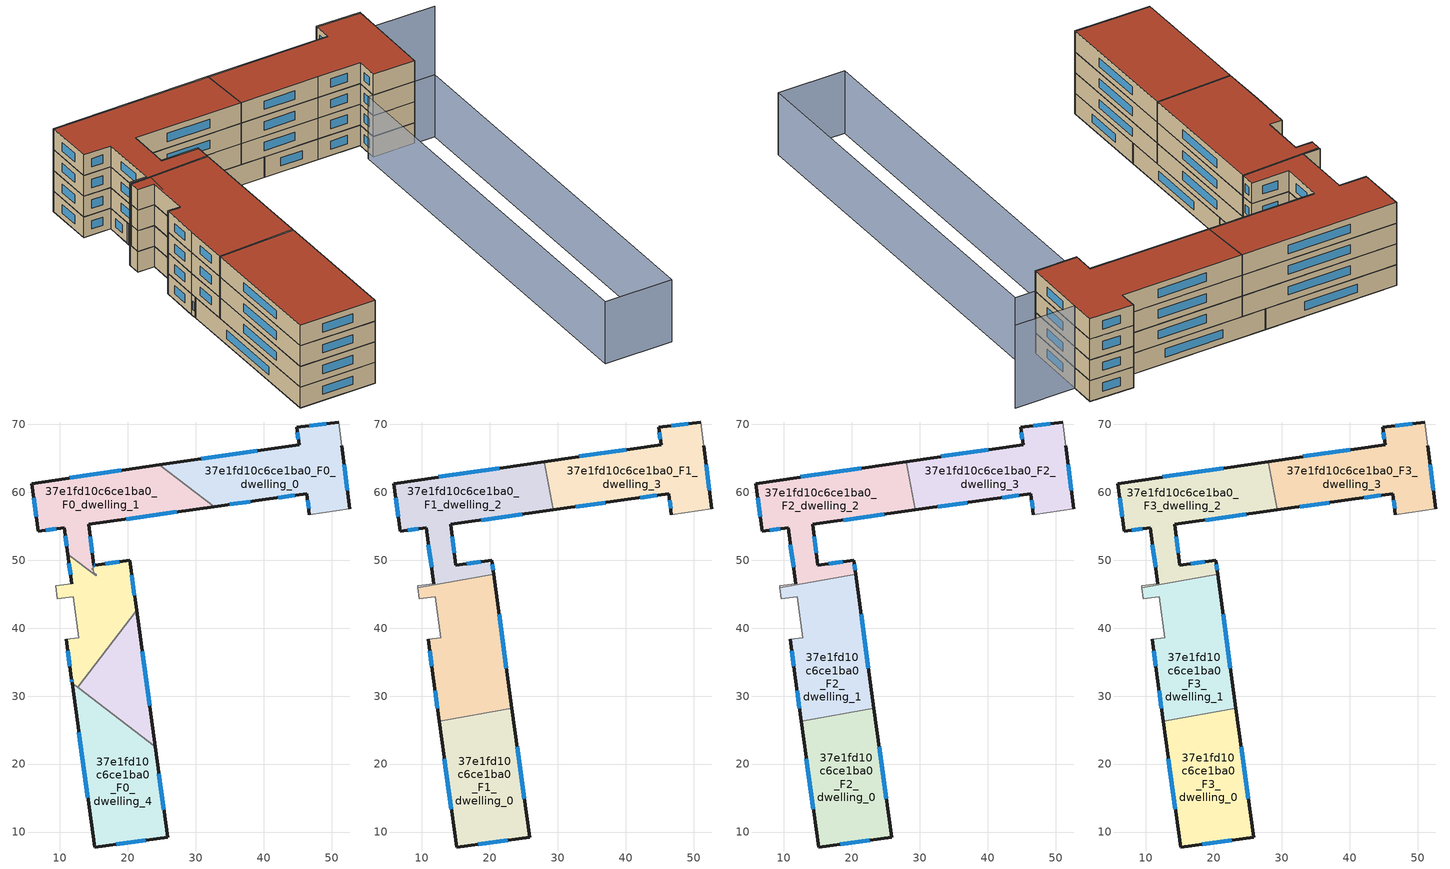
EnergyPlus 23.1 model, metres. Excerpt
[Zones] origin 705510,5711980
37e1fd10c6ce1ba0_F0_dwelling_0
 floor ground (EU_floor_Construction): 52.68,57.52 51.52,66.82 51.06,70.32 44.87,69.58 45.23,67.01 24.67,64.01 32.73,57.87 40.32,58.94 46.35,59.76 46.74,56.69 z0
 wall outside (EU_wall_Construction): 51.52,66.82 52.68,57.52 / 46.74,56.69 46.35,59.76 40.32,58.94 32.73,57.87 / 24.67,64.01 45.23,67.01 44.87,69.58 51.06,70.32 z0:3
 wall adiabatic (EU_wall_Construction): 52.68,57.52 46.74,56.69 / 51.06,70.32 51.52,66.82 z0:3
 wall to 37e1fd10c6ce1ba0_F0_dwelling_1 (EU_wall_Construction): 32.73,57.87 24.67,64.01 z0:3
 window (EU_Window_Construction): 51.87,64.04 52.33,60.31 / 46.62,57.61 46.46,58.84 / 44.54,59.51 42.13,59.18 / 38.05,58.62 35,58.19 / 30.83,64.91 39.08,66.11 / 45.12,67.78 44.98,68.81 / 46.72,69.8 49.21,70.1 z0.9:2.1
37e1fd10c6ce1ba0_F0_dwelling_1
 floor ground (EU_floor_Construction): 32.73,57.87 24.67,64.01 5.88,61.27 6.81,54.26 10.66,54.76 11.19,50.88 15.38,47.68 15.35,47.88 15.02,48.14 14.96,48.56 14.7,48.76 14.93,48.79 14.89,49.09 15.19,49.13 15.17,49.28 15.02,49.26 14.24,55.25 z0
 wall outside (EU_wall_Construction): 32.73,57.87 14.24,55.25 15.02,49.26 15.17,49.28 / 11.19,50.88 10.66,54.76 6.81,54.26 5.88,61.27 24.67,64.01 z0:3
 wall to 37e1fd10c6ce1ba0_F0_dwelling_3 (EU_wall_Construction): 15.17,49.28 15.19,49.13 14.89,49.09 14.93,48.79 14.7,48.76 14.96,48.56 15.02,48.14 15.35,47.88 15.38,47.68 11.19,50.88 z0:3
 window (EU_Window_Construction): 6.53,56.36 6.16,59.17 / 11.51,62.09 19.05,63.19 / 27.2,57.08 19.77,56.04 / 14.47,53.46 14.79,51.05 / 15.07,49.27 15.13,49.27 / 11.03,52.04 10.82,53.6 / 9.51,54.61 7.96,54.41 z0.9:2.1
37e1fd10c6ce1ba0_F0_dwelling_2
 floor ground (EU_floor_Construction): 24.04,22.59 21.3,42.63 12.64,31.28 z0
 wall outside (EU_wall_Construction): 21.3,42.63 24.04,22.59 z0:3
 wall to 37e1fd10c6ce1ba0_F0_dwelling_3 (EU_wall_Construction): 12.64,31.28 21.3,42.63 z0:3
 wall to 37e1fd10c6ce1ba0_F0_dwelling_4 (EU_wall_Construction): 24.04,22.59 12.64,31.28 z0:3
 window (EU_Window_Construction): 22.12,36.63 23.22,28.59 z0.9:2.1
37e1fd10c6ce1ba0_F0_dwelling_3
 floor ground (EU_floor_Construction): 12.64,31.28 21.3,42.63 20.29,50.01 15.17,49.28 15.19,49.13 14.89,49.09 14.93,48.79 14.7,48.76 14.96,48.56 15.02,48.14 15.35,47.88 15.38,47.68 11.19,50.88 11.78,46.52 9.41,46.2 9.65,44.32 12.01,44.63 12.8,38.59 10.99,38.35 11.71,32.67 11.81,31.92 z0
 wall outside (EU_wall_Construction): 11.81,31.92 11.71,32.67 10.99,38.35 / 11.78,46.52 11.19,50.88 / 15.17,49.28 20.29,50.01 21.3,42.63 z0:3
 wall adiabatic (EU_wall_Construction): 10.99,38.35 12.8,38.59 12.02,44.63 9.65,44.32 9.41,46.2 11.78,46.52 z0:3
 wall to 37e1fd10c6ce1ba0_F0_dwelling_4 (EU_wall_Construction): 12.64,31.28 11.81,31.92 z0:3
 window (EU_Window_Construction): 11.78,32.14 11.74,32.44 / 11.49,34.37 11.21,36.65 / 11.6,47.83 11.36,49.57 / 16.7,49.5 18.76,49.79 / 20.59,47.8 21,44.84 z0.9:2.1
37e1fd10c6ce1ba0_F0_dwelling_4
 floor ground (EU_floor_Construction): 25.86,9.26 24.04,22.59 11.81,31.92 15.14,7.8 z0
 wall outside (EU_wall_Construction): 24.04,22.59 25.86,9.26 15.14,7.8 11.81,31.92 z0:3
 window (EU_Window_Construction): 24.59,18.6 25.32,13.25 / 22.65,8.83 18.35,8.24 / 14.14,15.02 12.81,24.7 z0.9:2.1
37e1fd10c6ce1ba0_F1_dwelling_0
 floor to 37e1fd10c6ce1ba0_F0_dwelling_2 (EU_floor_Construction): 24.04,22.59 23.27,28.21 17.93,27.25 z3
 floor to 37e1fd10c6ce1ba0_F0_dwelling_4 (EU_floor_Construction): 25.86,9.26 24.04,22.59 17.93,27.25 12.59,26.29 15.14,7.8 z3
 wall outside (EU_wall_Construction): 23.27,28.21 25.86,9.26 15.14,7.8 12.59,26.29 z3:6
 wall to 37e1fd10c6ce1ba0_F1_dwelling_1 (EU_wall_Construction): 12.59,26.29 23.27,28.21 z3:6
 window (EU_Window_Construction): 24.05,22.54 25.09,14.93 / 22.65,8.83 18.35,8.24 / 14.38,13.34 13.35,20.76 z3.9:5.1
37e1fd10c6ce1ba0_F1_dwelling_1
 floor to 37e1fd10c6ce1ba0_F0_dwelling_2 (EU_floor_Construction): 23.27,28.21 21.3,42.63 12.64,31.28 17.93,27.25 z3
 floor to 37e1fd10c6ce1ba0_F0_dwelling_4 (EU_floor_Construction): 17.93,27.25 12.64,31.28 12.59,26.29 z3; 12.59,26.29 12.64,31.28 11.81,31.92 z3
 floor to 37e1fd10c6ce1ba0_F0_dwelling_3 (EU_floor_Construction): 12.64,31.28 21.3,42.63 11.71,32.67 11.81,31.92 z3; 11.71,32.67 21.3,42.63 20.58,47.9 9.45,45.91 9.65,44.32 12.01,44.63 12.8,38.59 10.99,38.35 z3
 wall outside (EU_wall_Construction): 20.58,47.9 23.27,28.21 / 12.59,26.29 11.71,32.67 10.99,38.35 z3:6
 wall adiabatic (EU_wall_Construction): 10.99,38.35 12.8,38.59 12.02,44.63 9.65,44.32 9.45,45.91 z3:6
 wall to 37e1fd10c6ce1ba0_F1_dwelling_2 (EU_wall_Construction): 9.45,45.91 20.58,47.9 z3:6
 window (EU_Window_Construction): 11.49,34.37 11.21,36.65 / 21.39,42.01 22.47,34.1 / 12.32,28.2 11.97,30.76 z3.9:5.1
37e1fd10c6ce1ba0_F1_dwelling_2
 floor to 37e1fd10c6ce1ba0_F0_dwelling_0 (EU_floor_Construction): 28.7,60.94 28.06,64.51 24.67,64.01 z3
 floor to 37e1fd10c6ce1ba0_F0_dwelling_1 (EU_floor_Construction): 29.34,57.39 28.7,60.94 24.67,64.01 5.88,61.27 6.81,54.26 10.66,54.76 11.19,50.88 15.38,47.68 15.35,47.88 15.02,48.14 14.96,48.56 14.7,48.76 14.93,48.79 14.89,49.09 15.19,49.13 15.17,49.28 15.02,49.26 14.24,55.25 z3
 floor to 37e1fd10c6ce1ba0_F0_dwelling_3 (EU_floor_Construction): 20.58,47.9 20.29,50.01 15.17,49.28 15.19,49.13 14.89,49.09 14.93,48.79 14.7,48.76 14.96,48.56 15.02,48.14 15.35,47.88 15.38,47.68 11.19,50.88 11.78,46.52 9.41,46.2 9.45,45.91 z3
 wall outside (EU_wall_Construction): 11.78,46.52 10.66,54.76 6.81,54.26 5.88,61.27 28.06,64.51 / 29.34,57.39 14.24,55.25 15.02,49.26 20.29,50.01 20.58,47.9 z3:6
 wall adiabatic (EU_wall_Construction): 9.45,45.91 9.41,46.2 11.78,46.52 z3:6
 wall to 37e1fd10c6ce1ba0_F1_dwelling_3 (EU_wall_Construction): 28.06,64.51 29.34,57.39 z3:6
 window (EU_Window_Construction): 16.6,49.48 18.72,49.78 / 20.38,49.38 20.49,48.53 / 11.44,48.99 10.99,52.3 / 9.51,54.61 7.96,54.41 / 6.53,56.36 6.16,59.17 / 12.52,62.24 21.42,63.54 / 24.82,56.75 18.76,55.89 / 14.47,53.46 14.79,51.05 z3.9:5.1
37e1fd10c6ce1ba0_F1_dwelling_3
 floor to 37e1fd10c6ce1ba0_F0_dwelling_0 (EU_floor_Construction): 52.68,57.52 51.52,66.82 51.06,70.32 44.87,69.58 45.23,67.01 28.06,64.51 28.7,60.94 32.73,57.87 40.32,58.94 46.35,59.76 46.74,56.69 z3
 floor to 37e1fd10c6ce1ba0_F0_dwelling_1 (EU_floor_Construction): 32.73,57.87 28.7,60.94 29.34,57.39 z3
 wall outside (EU_wall_Construction): 51.52,66.82 52.68,57.52 / 46.74,56.69 46.35,59.76 40.32,58.94 29.34,57.39 / 28.06,64.51 45.23,67.01 44.87,69.58 51.06,70.32 z3:6
 wall adiabatic (EU_wall_Construction): 51.06,70.32 51.52,66.82 / 52.68,57.52 46.74,56.69 z3:6
 window (EU_Window_Construction): 51.87,64.04 52.33,60.31 / 46.62,57.61 46.46,58.84 / 44.54,59.51 42.13,59.18 / 37.03,58.47 32.63,57.85 / 33.2,65.26 40.09,66.26 / 45.12,67.78 44.98,68.81 / 46.72,69.8 49.21,70.1 z3.9:5.1
37e1fd10c6ce1ba0_F2_dwelling_0
 floor to 37e1fd10c6ce1ba0_F1_dwelling_0 (EU_floor_Construction): 25.86,9.26 23.27,28.21 12.59,26.29 15.14,7.8 z6
 wall outside (EU_wall_Construction): 23.27,28.21 25.86,9.26 15.14,7.8 12.59,26.29 z6:9
 wall to 37e1fd10c6ce1ba0_F2_dwelling_1 (EU_wall_Construction): 12.59,26.29 23.27,28.21 z6:9
 window (EU_Window_Construction): 24.05,22.54 25.09,14.93 / 22.65,8.83 18.35,8.24 / 14.38,13.34 13.35,20.76 z6.9:8.1
37e1fd10c6ce1ba0_F2_dwelling_1
 floor to 37e1fd10c6ce1ba0_F1_dwelling_1 (EU_floor_Construction): 23.27,28.21 20.58,47.9 9.45,45.91 9.65,44.32 12.01,44.63 12.8,38.59 10.99,38.35 11.71,32.67 12.59,26.29 z6
 wall outside (EU_wall_Construction): 20.58,47.9 23.27,28.21 / 12.59,26.29 11.71,32.67 10.99,38.35 z6:9
 wall adiabatic (EU_wall_Construction): 10.99,38.35 12.8,38.59 12.02,44.63 9.65,44.32 9.45,45.91 z6:9
 wall to 37e1fd10c6ce1ba0_F2_dwelling_2 (EU_wall_Construction): 9.45,45.91 20.58,47.9 z6:9
 window (EU_Window_Construction): 11.49,34.37 11.21,36.65 / 21.39,42.01 22.47,34.1 / 12.32,28.2 11.97,30.76 z6.9:8.1
37e1fd10c6ce1ba0_F2_dwelling_2
 floor to 37e1fd10c6ce1ba0_F1_dwelling_2 (EU_floor_Construction): 20.58,47.9 20.29,50.01 15.02,49.26 14.24,55.25 29.34,57.39 28.06,64.51 5.88,61.27 6.81,54.26 10.66,54.76 11.78,46.52 9.41,46.2 9.45,45.91 z6
 wall outside (EU_wall_Construction): 11.78,46.52 10.66,54.76 6.81,54.26 5.88,61.27 28.06,64.51 / 29.34,57.39 14.24,55.25 15.02,49.26 20.29,50.01 20.58,47.9 z6:9
 wall adiabatic (EU_wall_Construction): 9.45,45.91 9.41,46.2 11.78,46.52 z6:9
 wall to 37e1fd10c6ce1ba0_F2_dwelling_3 (EU_wall_Construction): 28.06,64.51 29.34,57.39 z6:9
 window (EU_Window_Construction): 16.6,49.48 18.72,49.78 / 20.38,49.38 20.49,48.53 / 11.44,48.99 10.99,52.3 / 9.51,54.61 7.96,54.41 / 6.53,56.36 6.16,59.17 / 12.52,62.24 21.42,63.54 / 24.82,56.75 18.76,55.89 / 14.47,53.46 14.79,51.05 z6.9:8.1
37e1fd10c6ce1ba0_F2_dwelling_3
 floor to 37e1fd10c6ce1ba0_F1_dwelling_3 (EU_floor_Construction): 52.68,57.52 51.52,66.82 51.06,70.32 44.87,69.58 45.23,67.01 28.06,64.51 29.34,57.39 40.32,58.94 46.35,59.76 46.74,56.69 z6
 wall outside (EU_wall_Construction): 51.52,66.82 52.68,57.52 / 46.74,56.69 46.35,59.76 40.32,58.94 29.34,57.39 / 28.06,64.51 45.23,67.01 44.87,69.58 51.06,70.32 z6:9
 wall adiabatic (EU_wall_Construction): 51.06,70.32 51.52,66.82 / 52.68,57.52 46.74,56.69 z6:9
 window (EU_Window_Construction): 51.87,64.04 52.33,60.31 / 46.62,57.61 46.46,58.84 / 44.54,59.51 42.13,59.18 / 37.03,58.47 32.63,57.85 / 33.2,65.26 40.09,66.26 / 45.12,67.78 44.98,68.81 / 46.72,69.8 49.21,70.1 z6.9:8.1
37e1fd10c6ce1ba0_F3_dwelling_0
 floor to 37e1fd10c6ce1ba0_F2_dwelling_0 (EU_floor_Construction): 25.86,9.26 23.27,28.21 12.59,26.29 15.14,7.8 z9
 wall outside (EU_wall_Construction): 23.27,28.21 25.86,9.26 15.14,7.8 12.59,26.29 z9:12
 wall to 37e1fd10c6ce1ba0_F3_dwelling_1 (EU_wall_Construction): 12.59,26.29 23.27,28.21 z9:12
 window (EU_Window_Construction): 24.05,22.54 25.09,14.93 / 22.65,8.83 18.35,8.24 / 14.38,13.34 13.35,20.76 z9.9:11.1
 roof outside (EU_roof_Construction): 23.27,28.21 25.86,9.26 15.14,7.8 12.59,26.29 z12
37e1fd10c6ce1ba0_F3_dwelling_1
 floor to 37e1fd10c6ce1ba0_F2_dwelling_1 (EU_floor_Construction): 23.27,28.21 20.58,47.9 9.45,45.91 9.65,44.32 12.01,44.63 12.8,38.59 10.99,38.35 11.71,32.67 12.59,26.29 z9
 wall outside (EU_wall_Construction): 20.58,47.9 23.27,28.21 / 12.59,26.29 11.71,32.67 10.99,38.35 z9:12
 wall adiabatic (EU_wall_Construction): 10.99,38.35 12.8,38.59 12.02,44.63 9.65,44.32 9.45,45.91 z9:12
 wall to 37e1fd10c6ce1ba0_F3_dwelling_2 (EU_wall_Construction): 9.45,45.91 20.58,47.9 z9:12
 window (EU_Window_Construction): 11.49,34.37 11.21,36.65 / 21.39,42.01 22.47,34.1 / 12.32,28.2 11.97,30.76 z9.9:11.1
 roof outside (EU_roof_Construction): 20.58,47.9 23.27,28.21 12.59,26.29 11.71,32.67 10.99,38.35 12.8,38.59 12.02,44.63 9.65,44.32 9.45,45.91 z12
37e1fd10c6ce1ba0_F3_dwelling_2
 floor to 37e1fd10c6ce1ba0_F2_dwelling_2 (EU_floor_Construction): 20.58,47.9 20.29,50.01 15.02,49.26 14.24,55.25 29.34,57.39 28.06,64.51 5.88,61.27 6.81,54.26 10.66,54.76 11.78,46.52 9.41,46.2 9.45,45.91 z9
 wall outside (EU_wall_Construction): 11.78,46.52 10.66,54.76 6.81,54.26 5.88,61.27 28.06,64.51 / 29.34,57.39 14.24,55.25 15.02,49.26 20.29,50.01 20.58,47.9 z9:12
 wall adiabatic (EU_wall_Construction): 9.45,45.91 9.41,46.2 11.78,46.52 z9:12
 wall to 37e1fd10c6ce1ba0_F3_dwelling_3 (EU_wall_Construction): 28.06,64.51 29.34,57.39 z9:12
 window (EU_Window_Construction): 16.6,49.48 18.72,49.78 / 20.38,49.38 20.49,48.53 / 11.44,48.99 10.99,52.3 / 9.51,54.61 7.96,54.41 / 6.53,56.36 6.16,59.17 / 12.52,62.24 21.42,63.54 / 24.82,56.75 18.76,55.89 / 14.47,53.46 14.79,51.05 z9.9:11.1
 roof outside (EU_roof_Construction): 28.06,64.51 29.34,57.39 14.24,55.25 15.02,49.26 20.29,50.01 20.58,47.9 9.45,45.91 9.41,46.2 11.78,46.52 10.66,54.76 6.81,54.26 5.88,61.27 z12
37e1fd10c6ce1ba0_F3_dwelling_3
 floor to 37e1fd10c6ce1ba0_F2_dwelling_3 (EU_floor_Construction): 52.68,57.52 51.52,66.82 51.06,70.32 44.87,69.58 45.23,67.01 28.06,64.51 29.34,57.39 40.32,58.94 46.35,59.76 46.74,56.69 z9
 wall outside (EU_wall_Construction): 51.52,66.82 52.68,57.52 / 46.74,56.69 46.35,59.76 40.32,58.94 29.34,57.39 / 28.06,64.51 45.23,67.01 44.87,69.58 51.06,70.32 z9:12
 wall adiabatic (EU_wall_Construction): 51.06,70.32 51.52,66.82 / 52.68,57.52 46.74,56.69 z9:12
 window (EU_Window_Construction): 51.87,64.04 52.33,60.31 / 46.62,57.61 46.46,58.84 / 44.54,59.51 42.13,59.18 / 37.03,58.47 32.63,57.85 / 33.2,65.26 40.09,66.26 / 45.12,67.78 44.98,68.81 / 46.72,69.8 49.21,70.1 z9.9:11.1
 roof outside (EU_roof_Construction): 51.06,70.32 51.52,66.82 52.68,57.52 46.74,56.69 46.35,59.76 40.32,58.94 29.34,57.39 28.06,64.51 45.23,67.01 44.87,69.58 z12
shading: 53.4,1.85 46.04,56.63 / 46.04,56.63 55.51,57.9 / 55.51,57.9 62.87,3.12 / 62.87,3.12 53.4,1.85 z0:9; 60,67.96 51.51,66.82 / 12.22,46.41 13.07,35.01 z0:12
[Building]
EU S2 Campaign: North Axis=0; Terrain=City; Solar Distribution=FullExterior
[Site:Location]
London: Latitude=51.5; Longitude=-0.5; Time Zone=0; Elevation=25
[SizingPeriod:WeatherFileDays]
AnnualSizingPeriod: Begin Month=1; Begin Day of Month=1; End Month=12; End Day of Month=31; Day of Week for Start Day=Monday; Use Weather File Daylight Saving Period=No; Use Weather File Rain and Snow Indicators=No
[MATERIAL]
EU_InternalMass_Material: Roughness=MediumRough; Thickness=0.1; Conductivity=1; Density=1800; Specific Heat=900; Thermal Absorptance=0.9; Solar Absorptance=0.7; Visible Absorptance=0.7
[MATERIAL:NOMASS] Roughness=MediumRough; Thermal Absorptance=0.9; Solar Absorptance=0.7; Visible Absorptance=0.7
Name | Thermal Resistance
EU_wall_NoMass | 1.04674
EU_roof_NoMass | 4.32442
EU_floor_NoMass | 2.04616
[WINDOWMATERIAL:SIMPLEGLAZINGSYSTEM]
EU_Window_SimpleGlazing: UFactor=4.25843; Solar Heat Gain Coefficient=0.85; Visible Transmittance=0.85
[CONSTRUCTION]
EU_wall_Construction: EU_wall_NoMass
EU_roof_Construction: EU_roof_NoMass
EU_floor_Construction: EU_floor_NoMass
EU_InternalMass_Construction: EU_InternalMass_Material
EU_Window_Construction: EU_Window_SimpleGlazing
[ZONE] Type=1; Multiplier=1; Ceiling Height=autocalculate; Floor Area=autocalculate; Part of Total Floor Area=Yes
Name | Volume
37e1fd10c6ce1ba0_F0_dwelling_0 | 614.044
37e1fd10c6ce1ba0_F1_dwelling_0 | 614.037
37e1fd10c6ce1ba0_F2_dwelling_0; 37e1fd10c6ce1ba0_F3_dwelling_0 | 614.048
37e1fd10c6ce1ba0_F0_dwelling_1 | 547.191
37e1fd10c6ce1ba0_F1_dwelling_1 | 614.057
37e1fd10c6ce1ba0_F2_dwelling_1; 37e1fd10c6ce1ba0_F3_dwelling_1 | 614.087
37e1fd10c6ce1ba0_F0_dwelling_2 | 307.023
37e1fd10c6ce1ba0_F1_dwelling_2 | 614.031
37e1fd10c6ce1ba0_F2_dwelling_2; 37e1fd10c6ce1ba0_F3_dwelling_2 | 614.041
37e1fd10c6ce1ba0_F0_dwelling_3 | 373.92
37e1fd10c6ce1ba0_F1_dwelling_3 | 614.035
37e1fd10c6ce1ba0_F2_dwelling_3; 37e1fd10c6ce1ba0_F3_dwelling_3 | 614.04
37e1fd10c6ce1ba0_F0_dwelling_4 | 614.038
[INTERNALMASS] Construction=EU_InternalMass_Construction
Name | Zone or ZoneList | Surface Area
37e1fd10c6ce1ba0_F0_dwelling_0_EU_InternalMass | 37e1fd10c6ce1ba0_F0_dwelling_0 | 204.682
37e1fd10c6ce1ba0_F0_dwelling_1_EU_InternalMass | 37e1fd10c6ce1ba0_F0_dwelling_1 | 182.397
37e1fd10c6ce1ba0_F0_dwelling_2_EU_InternalMass | 37e1fd10c6ce1ba0_F0_dwelling_2 | 102.346
37e1fd10c6ce1ba0_F0_dwelling_3_EU_InternalMass | 37e1fd10c6ce1ba0_F0_dwelling_3 | 124.638
37e1fd10c6ce1ba0_F0_dwelling_4_EU_InternalMass | 37e1fd10c6ce1ba0_F0_dwelling_4 | 204.679
37e1fd10c6ce1ba0_F1_dwelling_0_EU_InternalMass | 37e1fd10c6ce1ba0_F1_dwelling_0 | 204.682
37e1fd10c6ce1ba0_F1_dwelling_1_EU_InternalMass | 37e1fd10c6ce1ba0_F1_dwelling_1 | 204.696
37e1fd10c6ce1ba0_F1_dwelling_2_EU_InternalMass | 37e1fd10c6ce1ba0_F1_dwelling_2 | 204.682
37e1fd10c6ce1ba0_F1_dwelling_3_EU_InternalMass | 37e1fd10c6ce1ba0_F1_dwelling_3 | 204.677
37e1fd10c6ce1ba0_F2_dwelling_0_EU_InternalMass | 37e1fd10c6ce1ba0_F2_dwelling_0 | 204.682
37e1fd10c6ce1ba0_F2_dwelling_1_EU_InternalMass | 37e1fd10c6ce1ba0_F2_dwelling_1 | 204.696
37e1fd10c6ce1ba0_F2_dwelling_2_EU_InternalMass | 37e1fd10c6ce1ba0_F2_dwelling_2 | 204.682
37e1fd10c6ce1ba0_F2_dwelling_3_EU_InternalMass | 37e1fd10c6ce1ba0_F2_dwelling_3 | 204.677
37e1fd10c6ce1ba0_F3_dwelling_0_EU_InternalMass | 37e1fd10c6ce1ba0_F3_dwelling_0 | 204.682
37e1fd10c6ce1ba0_F3_dwelling_1_EU_InternalMass | 37e1fd10c6ce1ba0_F3_dwelling_1 | 204.696
37e1fd10c6ce1ba0_F3_dwelling_2_EU_InternalMass | 37e1fd10c6ce1ba0_F3_dwelling_2 | 204.682
37e1fd10c6ce1ba0_F3_dwelling_3_EU_InternalMass | 37e1fd10c6ce1ba0_F3_dwelling_3 | 204.677
[OTHEREQUIPMENT] Fuel Type=Electricity; Design Level Calculation Method=Watts/Area; Power per Zone Floor Area=1; Fraction Latent=0; Fraction Radiant=0; Fraction Lost=0; Carbon Dioxide Generation Rate=0; EndUse Subcategory=EU_Step8_InternalGains
Name | Zone or ZoneList or Space or SpaceList | Schedule
EU_Step8_InternalGain_37e1fd10c6ce1ba0_F0_dwelling_0_f000 | 37e1fd10c6ce1ba0_F0_dwelling_0 | EU_Step8_GainSchedule_37e1fd10c6ce1ba0_F0_dwelling_0_f000
EU_Step8_InternalGain_37e1fd10c6ce1ba0_F0_dwelling_1_f000 | 37e1fd10c6ce1ba0_F0_dwelling_1 | EU_Step8_GainSchedule_37e1fd10c6ce1ba0_F0_dwelling_1_f000
EU_Step8_InternalGain_37e1fd10c6ce1ba0_F0_dwelling_2_f000 | 37e1fd10c6ce1ba0_F0_dwelling_2 | EU_Step8_GainSchedule_37e1fd10c6ce1ba0_F0_dwelling_2_f000
EU_Step8_InternalGain_37e1fd10c6ce1ba0_F0_dwelling_3_f000 | 37e1fd10c6ce1ba0_F0_dwelling_3 | EU_Step8_GainSchedule_37e1fd10c6ce1ba0_F0_dwelling_3_f000
EU_Step8_InternalGain_37e1fd10c6ce1ba0_F0_dwelling_4_f000 | 37e1fd10c6ce1ba0_F0_dwelling_4 | EU_Step8_GainSchedule_37e1fd10c6ce1ba0_F0_dwelling_4_f000
EU_Step8_InternalGain_37e1fd10c6ce1ba0_F1_dwelling_0_f000 | 37e1fd10c6ce1ba0_F1_dwelling_0 | EU_Step8_GainSchedule_37e1fd10c6ce1ba0_F1_dwelling_0_f000
EU_Step8_InternalGain_37e1fd10c6ce1ba0_F1_dwelling_1_f000 | 37e1fd10c6ce1ba0_F1_dwelling_1 | EU_Step8_GainSchedule_37e1fd10c6ce1ba0_F1_dwelling_1_f000
EU_Step8_InternalGain_37e1fd10c6ce1ba0_F1_dwelling_2_f000 | 37e1fd10c6ce1ba0_F1_dwelling_2 | EU_Step8_GainSchedule_37e1fd10c6ce1ba0_F1_dwelling_2_f000
EU_Step8_InternalGain_37e1fd10c6ce1ba0_F1_dwelling_3_f000 | 37e1fd10c6ce1ba0_F1_dwelling_3 | EU_Step8_GainSchedule_37e1fd10c6ce1ba0_F1_dwelling_3_f000
EU_Step8_InternalGain_37e1fd10c6ce1ba0_F2_dwelling_0_f000 | 37e1fd10c6ce1ba0_F2_dwelling_0 | EU_Step8_GainSchedule_37e1fd10c6ce1ba0_F2_dwelling_0_f000
EU_Step8_InternalGain_37e1fd10c6ce1ba0_F2_dwelling_1_f000 | 37e1fd10c6ce1ba0_F2_dwelling_1 | EU_Step8_GainSchedule_37e1fd10c6ce1ba0_F2_dwelling_1_f000
EU_Step8_InternalGain_37e1fd10c6ce1ba0_F2_dwelling_2_f000 | 37e1fd10c6ce1ba0_F2_dwelling_2 | EU_Step8_GainSchedule_37e1fd10c6ce1ba0_F2_dwelling_2_f000
EU_Step8_InternalGain_37e1fd10c6ce1ba0_F2_dwelling_3_f000 | 37e1fd10c6ce1ba0_F2_dwelling_3 | EU_Step8_GainSchedule_37e1fd10c6ce1ba0_F2_dwelling_3_f000
EU_Step8_InternalGain_37e1fd10c6ce1ba0_F3_dwelling_0_f000 | 37e1fd10c6ce1ba0_F3_dwelling_0 | EU_Step8_GainSchedule_37e1fd10c6ce1ba0_F3_dwelling_0_f000
EU_Step8_InternalGain_37e1fd10c6ce1ba0_F3_dwelling_1_f000 | 37e1fd10c6ce1ba0_F3_dwelling_1 | EU_Step8_GainSchedule_37e1fd10c6ce1ba0_F3_dwelling_1_f000
EU_Step8_InternalGain_37e1fd10c6ce1ba0_F3_dwelling_2_f000 | 37e1fd10c6ce1ba0_F3_dwelling_2 | EU_Step8_GainSchedule_37e1fd10c6ce1ba0_F3_dwelling_2_f000
EU_Step8_InternalGain_37e1fd10c6ce1ba0_F3_dwelling_3_f000 | 37e1fd10c6ce1ba0_F3_dwelling_3 | EU_Step8_GainSchedule_37e1fd10c6ce1ba0_F3_dwelling_3_f000
[ZONEVENTILATION:DESIGNFLOWRATE] Schedule=EU_AlwaysOn; Design Flow Rate Calculation Method=AirChanges/Hour; Air Changes per Hour=0.488719; Ventilation Type=Natural; Fan Pressure Rise=0; Fan Total Efficiency=1; Constant Term Coefficient=1; Temperature Term Coefficient=0; Velocity Term Coefficient=0; Velocity Squared Term Coefficient=0; Minimum Indoor Temperature=-100; Maximum Indoor Temperature=100; Delta Temperature=-100; Minimum Outdoor Temperature=-100; Maximum Outdoor Temperature=100; Maximum Wind Speed=40
Name | Zone or ZoneList or Space or SpaceList
EU_ConstantAir_37e1fd10c6ce1ba0_F0_dwelling_0 | 37e1fd10c6ce1ba0_F0_dwelling_0
EU_ConstantAir_37e1fd10c6ce1ba0_F0_dwelling_1 | 37e1fd10c6ce1ba0_F0_dwelling_1
EU_ConstantAir_37e1fd10c6ce1ba0_F0_dwelling_2 | 37e1fd10c6ce1ba0_F0_dwelling_2
EU_ConstantAir_37e1fd10c6ce1ba0_F0_dwelling_3 | 37e1fd10c6ce1ba0_F0_dwelling_3
EU_ConstantAir_37e1fd10c6ce1ba0_F0_dwelling_4 | 37e1fd10c6ce1ba0_F0_dwelling_4
EU_ConstantAir_37e1fd10c6ce1ba0_F1_dwelling_0 | 37e1fd10c6ce1ba0_F1_dwelling_0
EU_ConstantAir_37e1fd10c6ce1ba0_F1_dwelling_1 | 37e1fd10c6ce1ba0_F1_dwelling_1
EU_ConstantAir_37e1fd10c6ce1ba0_F1_dwelling_2 | 37e1fd10c6ce1ba0_F1_dwelling_2
EU_ConstantAir_37e1fd10c6ce1ba0_F1_dwelling_3 | 37e1fd10c6ce1ba0_F1_dwelling_3
EU_ConstantAir_37e1fd10c6ce1ba0_F2_dwelling_0 | 37e1fd10c6ce1ba0_F2_dwelling_0
EU_ConstantAir_37e1fd10c6ce1ba0_F2_dwelling_1 | 37e1fd10c6ce1ba0_F2_dwelling_1
EU_ConstantAir_37e1fd10c6ce1ba0_F2_dwelling_2 | 37e1fd10c6ce1ba0_F2_dwelling_2
EU_ConstantAir_37e1fd10c6ce1ba0_F2_dwelling_3 | 37e1fd10c6ce1ba0_F2_dwelling_3
EU_ConstantAir_37e1fd10c6ce1ba0_F3_dwelling_0 | 37e1fd10c6ce1ba0_F3_dwelling_0
EU_ConstantAir_37e1fd10c6ce1ba0_F3_dwelling_1 | 37e1fd10c6ce1ba0_F3_dwelling_1
EU_ConstantAir_37e1fd10c6ce1ba0_F3_dwelling_2 | 37e1fd10c6ce1ba0_F3_dwelling_2
EU_ConstantAir_37e1fd10c6ce1ba0_F3_dwelling_3 | 37e1fd10c6ce1ba0_F3_dwelling_3
[HVACTEMPLATE:THERMOSTAT] Constant Heating Setpoint=20; Constant Cooling Setpoint=50
EU_HeatOnly_37e1fd10c6ce1ba0_F0_dwelling_0; EU_HeatOnly_37e1fd10c6ce1ba0_F0_dwelling_1; EU_HeatOnly_37e1fd10c6ce1ba0_F0_dwelling_2; EU_HeatOnly_37e1fd10c6ce1ba0_F0_dwelling_3; EU_HeatOnly_37e1fd10c6ce1ba0_F0_dwelling_4; EU_HeatOnly_37e1fd10c6ce1ba0_F1_dwelling_0; EU_HeatOnly_37e1fd10c6ce1ba0_F1_dwelling_1; EU_HeatOnly_37e1fd10c6ce1ba0_F1_dwelling_2; EU_HeatOnly_37e1fd10c6ce1ba0_F1_dwelling_3; EU_HeatOnly_37e1fd10c6ce1ba0_F2_dwelling_0; EU_HeatOnly_37e1fd10c6ce1ba0_F2_dwelling_1; EU_HeatOnly_37e1fd10c6ce1ba0_F2_dwelling_2; EU_HeatOnly_37e1fd10c6ce1ba0_F2_dwelling_3; EU_HeatOnly_37e1fd10c6ce1ba0_F3_dwelling_0; EU_HeatOnly_37e1fd10c6ce1ba0_F3_dwelling_1; EU_HeatOnly_37e1fd10c6ce1ba0_F3_dwelling_2; EU_HeatOnly_37e1fd10c6ce1ba0_F3_dwelling_3
[HVACTEMPLATE:ZONE:IDEALLOADSAIRSYSTEM] System Availability Schedule=EU_AlwaysOn; Maximum Heating Supply Air Temperature=50; Minimum Cooling Supply Air Temperature=13; Maximum Heating Supply Air Humidity Ratio=0.0156; Minimum Cooling Supply Air Humidity Ratio=0.0077; Heating Limit=NoLimit; Cooling Limit=NoLimit; Heating Availability Schedule=EU_AlwaysOn; Cooling Availability Schedule=EU_CoolingOff; Dehumidification Control Type=ConstantSensibleHeatRatio; Cooling Sensible Heat Ratio=0.7; Dehumidification Setpoint=60; Humidification Control Type=None; Humidification Setpoint=30; Outdoor Air Method=None; Outdoor Air Flow Rate per Person=0.00944; Outdoor Air Flow Rate per Zone Floor Area=0; Outdoor Air Flow Rate per Zone=0; Demand Controlled Ventilation Type=None; Outdoor Air Economizer Type=NoEconomizer; Heat Recovery Type=None; Sensible Heat Recovery Effectiveness=0.7; Latent Heat Recovery Effectiveness=0.65
Name | Template Thermostat
37e1fd10c6ce1ba0_F0_dwelling_0 | EU_HeatOnly_37e1fd10c6ce1ba0_F0_dwelling_0
37e1fd10c6ce1ba0_F0_dwelling_1 | EU_HeatOnly_37e1fd10c6ce1ba0_F0_dwelling_1
37e1fd10c6ce1ba0_F0_dwelling_2 | EU_HeatOnly_37e1fd10c6ce1ba0_F0_dwelling_2
37e1fd10c6ce1ba0_F0_dwelling_3 | EU_HeatOnly_37e1fd10c6ce1ba0_F0_dwelling_3
37e1fd10c6ce1ba0_F0_dwelling_4 | EU_HeatOnly_37e1fd10c6ce1ba0_F0_dwelling_4
37e1fd10c6ce1ba0_F1_dwelling_0 | EU_HeatOnly_37e1fd10c6ce1ba0_F1_dwelling_0
37e1fd10c6ce1ba0_F1_dwelling_1 | EU_HeatOnly_37e1fd10c6ce1ba0_F1_dwelling_1
37e1fd10c6ce1ba0_F1_dwelling_2 | EU_HeatOnly_37e1fd10c6ce1ba0_F1_dwelling_2
37e1fd10c6ce1ba0_F1_dwelling_3 | EU_HeatOnly_37e1fd10c6ce1ba0_F1_dwelling_3
37e1fd10c6ce1ba0_F2_dwelling_0 | EU_HeatOnly_37e1fd10c6ce1ba0_F2_dwelling_0
37e1fd10c6ce1ba0_F2_dwelling_1 | EU_HeatOnly_37e1fd10c6ce1ba0_F2_dwelling_1
37e1fd10c6ce1ba0_F2_dwelling_2 | EU_HeatOnly_37e1fd10c6ce1ba0_F2_dwelling_2
37e1fd10c6ce1ba0_F2_dwelling_3 | EU_HeatOnly_37e1fd10c6ce1ba0_F2_dwelling_3
37e1fd10c6ce1ba0_F3_dwelling_0 | EU_HeatOnly_37e1fd10c6ce1ba0_F3_dwelling_0
37e1fd10c6ce1ba0_F3_dwelling_1 | EU_HeatOnly_37e1fd10c6ce1ba0_F3_dwelling_1
37e1fd10c6ce1ba0_F3_dwelling_2 | EU_HeatOnly_37e1fd10c6ce1ba0_F3_dwelling_2
37e1fd10c6ce1ba0_F3_dwelling_3 | EU_HeatOnly_37e1fd10c6ce1ba0_F3_dwelling_3
[SIZING:ZONE] Zone Cooling Design Supply Air Temperature Input Method=SupplyAirTemperature; Zone Cooling Design Supply Air Temperature=13; Zone Heating Design Supply Air Temperature Input Method=SupplyAirTemperature; Zone Heating Design Supply Air Temperature=50; Zone Cooling Design Supply Air Humidity Ratio=0.008; Zone Heating Design Supply Air Humidity Ratio=0.008; Cooling Design Air Flow Method=DesignDay; Cooling Design Air Flow Rate=0; Cooling Minimum Air Flow per Zone Floor Area=0.000762; Cooling Minimum Air Flow=0; Cooling Minimum Air Flow Fraction=0.2; Heating Design Air Flow Method=DesignDay; Heating Design Air Flow Rate=0; Heating Maximum Air Flow per Zone Floor Area=0.002032; Heating Maximum Air Flow=0.141576; Heating Maximum Air Flow Fraction=0.3; Account for Dedicated Outdoor Air System=No; Dedicated Outdoor Air System Control Strategy=NeutralSupplyAir; Dedicated Outdoor Air Low Setpoint Temperature for Design=autosize; Dedicated Outdoor Air High Setpoint Temperature for Design=autosize; Zone Load Sizing Method=Sensible Load Only No Latent Load; Zone Latent Cooling Design Supply Air Humidity Ratio Input Method=HumidityRatioDifference; Zone Cooling Design Supply Air Humidity Ratio Difference=0.005; Zone Latent Heating Design Supply Air Humidity Ratio Input Method=HumidityRatioDifference; Zone Humidification Design Supply Air Humidity Ratio Difference=0.005
37e1fd10c6ce1ba0_F0_dwelling_0; 37e1fd10c6ce1ba0_F0_dwelling_1; 37e1fd10c6ce1ba0_F0_dwelling_2; 37e1fd10c6ce1ba0_F0_dwelling_3; 37e1fd10c6ce1ba0_F0_dwelling_4; 37e1fd10c6ce1ba0_F1_dwelling_0; 37e1fd10c6ce1ba0_F1_dwelling_1; 37e1fd10c6ce1ba0_F1_dwelling_2; 37e1fd10c6ce1ba0_F1_dwelling_3; 37e1fd10c6ce1ba0_F2_dwelling_0; 37e1fd10c6ce1ba0_F2_dwelling_1; 37e1fd10c6ce1ba0_F2_dwelling_2; 37e1fd10c6ce1ba0_F2_dwelling_3; 37e1fd10c6ce1ba0_F3_dwelling_0; 37e1fd10c6ce1ba0_F3_dwelling_1; 37e1fd10c6ce1ba0_F3_dwelling_2; 37e1fd10c6ce1ba0_F3_dwelling_3
[SCHEDULE:CONSTANT]
Name | Hourly Value
EU_AlwaysOn | 1
EU_CoolingOff | 0
[SCHEDULE:FILE] Column Number=1; Rows to Skip at Top=0; Number of Hours of Data=8760; Column Separator=Comma; Interpolate to Timestep=No; Minutes per Item=60; Adjust Schedule for Daylight Savings=Yes
Name | File
EU_Step8_GainSchedule_37e1fd10c6ce1ba0_F0_dwelling_0_f000 | ../../schedules/37e1fd10c6ce1ba0/37e1fd10c6ce1ba0_F0_dwelling_0_f000_gain.csv
EU_Step8_GainSchedule_37e1fd10c6ce1ba0_F0_dwelling_1_f000 | ../../schedules/37e1fd10c6ce1ba0/37e1fd10c6ce1ba0_F0_dwelling_1_f000_gain.csv
EU_Step8_GainSchedule_37e1fd10c6ce1ba0_F0_dwelling_2_f000 | ../../schedules/37e1fd10c6ce1ba0/37e1fd10c6ce1ba0_F0_dwelling_2_f000_gain.csv
EU_Step8_GainSchedule_37e1fd10c6ce1ba0_F0_dwelling_3_f000 | ../../schedules/37e1fd10c6ce1ba0/37e1fd10c6ce1ba0_F0_dwelling_3_f000_gain.csv
EU_Step8_GainSchedule_37e1fd10c6ce1ba0_F0_dwelling_4_f000 | ../../schedules/37e1fd10c6ce1ba0/37e1fd10c6ce1ba0_F0_dwelling_4_f000_gain.csv
EU_Step8_GainSchedule_37e1fd10c6ce1ba0_F1_dwelling_0_f000 | ../../schedules/37e1fd10c6ce1ba0/37e1fd10c6ce1ba0_F1_dwelling_0_f000_gain.csv
EU_Step8_GainSchedule_37e1fd10c6ce1ba0_F1_dwelling_1_f000 | ../../schedules/37e1fd10c6ce1ba0/37e1fd10c6ce1ba0_F1_dwelling_1_f000_gain.csv
EU_Step8_GainSchedule_37e1fd10c6ce1ba0_F1_dwelling_2_f000 | ../../schedules/37e1fd10c6ce1ba0/37e1fd10c6ce1ba0_F1_dwelling_2_f000_gain.csv
EU_Step8_GainSchedule_37e1fd10c6ce1ba0_F1_dwelling_3_f000 | ../../schedules/37e1fd10c6ce1ba0/37e1fd10c6ce1ba0_F1_dwelling_3_f000_gain.csv
EU_Step8_GainSchedule_37e1fd10c6ce1ba0_F2_dwelling_0_f000 | ../../schedules/37e1fd10c6ce1ba0/37e1fd10c6ce1ba0_F2_dwelling_0_f000_gain.csv
EU_Step8_GainSchedule_37e1fd10c6ce1ba0_F2_dwelling_1_f000 | ../../schedules/37e1fd10c6ce1ba0/37e1fd10c6ce1ba0_F2_dwelling_1_f000_gain.csv
EU_Step8_GainSchedule_37e1fd10c6ce1ba0_F2_dwelling_2_f000 | ../../schedules/37e1fd10c6ce1ba0/37e1fd10c6ce1ba0_F2_dwelling_2_f000_gain.csv
EU_Step8_GainSchedule_37e1fd10c6ce1ba0_F2_dwelling_3_f000 | ../../schedules/37e1fd10c6ce1ba0/37e1fd10c6ce1ba0_F2_dwelling_3_f000_gain.csv
EU_Step8_GainSchedule_37e1fd10c6ce1ba0_F3_dwelling_0_f000 | ../../schedules/37e1fd10c6ce1ba0/37e1fd10c6ce1ba0_F3_dwelling_0_f000_gain.csv
EU_Step8_GainSchedule_37e1fd10c6ce1ba0_F3_dwelling_1_f000 | ../../schedules/37e1fd10c6ce1ba0/37e1fd10c6ce1ba0_F3_dwelling_1_f000_gain.csv
EU_Step8_GainSchedule_37e1fd10c6ce1ba0_F3_dwelling_2_f000 | ../../schedules/37e1fd10c6ce1ba0/37e1fd10c6ce1ba0_F3_dwelling_2_f000_gain.csv
EU_Step8_GainSchedule_37e1fd10c6ce1ba0_F3_dwelling_3_f000 | ../../schedules/37e1fd10c6ce1ba0/37e1fd10c6ce1ba0_F3_dwelling_3_f000_gain.csv
